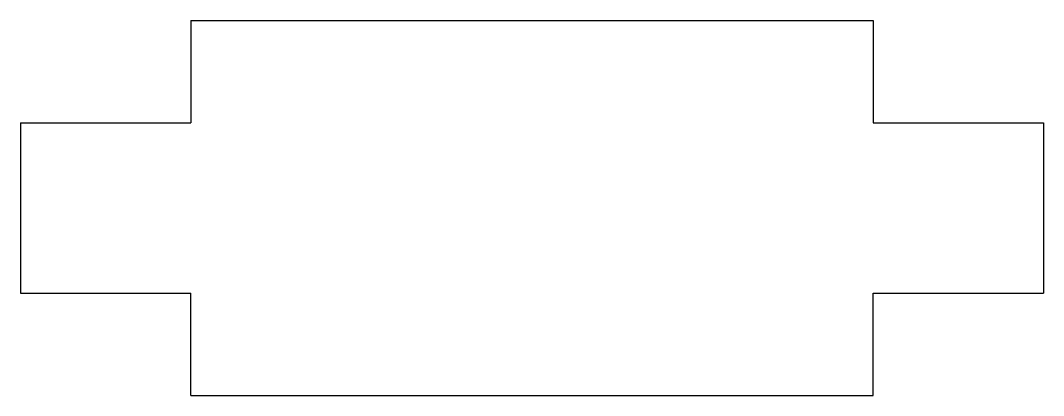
# Model space of a CAD drawing. Header units: millimetres. Extents: x -15 to 15, y -5.5 to 5.5.
import ezdxf

# ---------------------------------------------------------------- set-up
doc = ezdxf.new("R2010")
doc.units = ezdxf.units.MM

msp = doc.modelspace()

# ---------------------------------------------------------------- linework, layer by layer
at = {"color": 7, "linetype": 'Continuous', "lineweight": 25}
for p, q in [((-10, 5.5), (10, 5.5)), ((-10, 5.5), (-10, 2.5)), ((10, 5.5), (10, 2.5)), ((-15, 2.5), (-10, 2.5)), ((-15, 2.5), (-15, -2.5)), ((10, 2.5), (15, 2.5)), ((15, 2.5), (15, -2.5)), ((-15, -2.5), (-10, -2.5)), ((-10, -5.5), (-10, -2.5)), ((10, -5.5), (10, -2.5)), ((10, -2.5), (15, -2.5)), ((-10, -5.5), (10, -5.5))]:
    msp.add_line(p, q, dxfattribs=at)

doc.saveas('drawing.dxf')
